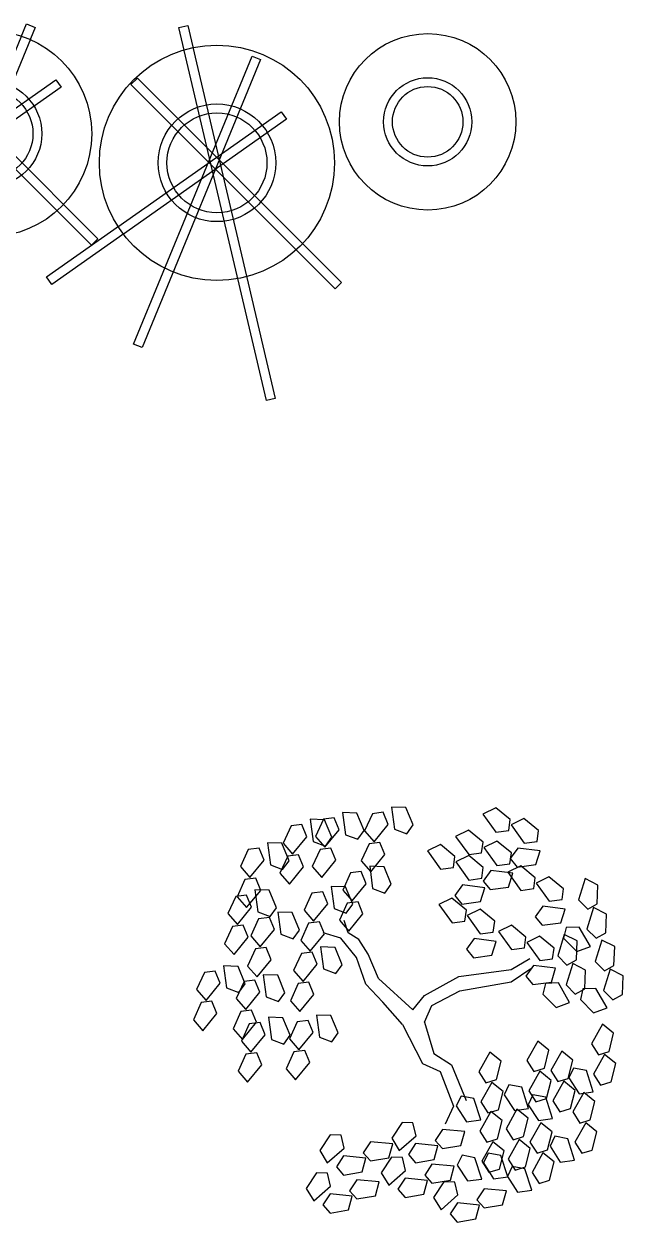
# Model space of a CAD drawing. Header units: millimetres. Extents: x 14385 to 129787, y 107826 to 186798.
# Drawn here: x 44239 to 46277, y 124922 to 128995 of the extents above; entities that cross this region are included whole.
import ezdxf

# ---------------------------------------------------------------- set-up
doc = ezdxf.new("R2010")
doc.units = ezdxf.units.MM
doc.header["$LTSCALE"] = 1000
doc.set_wipeout_variables(frame=1)
doc.layers.add('FF-FURN', color=51, linetype='Continuous')
doc.layers.add('FF-PLANTS', color=86, linetype='Continuous')
doc.styles.add('DIM', font='txt')

# ---------------------------------------------------------------- blocks, each defined once
blk = doc.blocks.new('A$C68A92999')
at = {"color": 8, "linetype": 'Continuous'}
for p, q in [((-180.9, 617.6), (-170.9, 542.2)), ((-132, 615.8), (-180.9, 617.6)), ((-107.5, 556.7), (-132, 615.8)), ((-79.5, 613.8), (-105.9, 555.6)), ((-42.6, 618.4), (-79.5, 613.8)), ((-25.6, 577.3), (-42.6, 618.4)), ((-14.1, 636.5), (-4.1, 561.2)), ((34.8, 634.7), (-14.1, 636.5)), ((59.3, 575.6), (34.8, 634.7)), ((340, 634.1), (296, 612.7)), ((296, 612.7), (340.4, 550.9)), ((389.5, 593.6), (340, 634.1)), ((-356.2, 572), (-382.7, 513.8)), ((-319.3, 576.6), (-356.2, 572)), ((-302.4, 535.5), (-319.3, 576.6)), ((-290.9, 594.7), (-280.8, 519.4)), ((-241.9, 592.9), (-290.9, 594.7)), ((-246.3, 594.9), (-272.7, 536.6)), ((-209.4, 599.5), (-246.3, 594.9)), ((-217.4, 533.8), (-241.9, 592.9)), ((-192.4, 558.4), (-209.4, 599.5)), ((-73.9, 518.5), (-25.6, 577.3)), ((37.6, 545.5), (59.3, 575.6)), ((384.5, 556.8), (389.5, 593.6)), ((436.1, 597), (392.1, 575.5)), ((392.1, 575.5), (436.5, 513.8)), ((485.6, 556.4), (436.1, 597)), ((-350.7, 476.7), (-302.4, 535.5)), ((-272.7, 536.6), (-240.7, 499.6)), ((-240.7, 499.6), (-192.4, 558.4)), ((-239.2, 503.7), (-217.4, 533.8)), ((-170.9, 542.2), (-129.2, 526.6)), ((-129.2, 526.6), (-107.5, 556.7)), ((-105.9, 555.6), (-73.9, 518.5)), ((-4.1, 561.2), (37.6, 545.5)), ((247.7, 558), (203.7, 536.6)), ((203.7, 536.6), (248.1, 474.9)), ((297.2, 517.5), (247.7, 558)), ((340.4, 550.9), (384.5, 556.8)), ((480.6, 519.6), (485.6, 556.4)), ((-501.8, 492.2), (-528.2, 433.9)), ((-464.9, 496.8), (-501.8, 492.2)), ((-447.9, 455.7), (-464.9, 496.8)), ((-436.4, 514.9), (-426.4, 439.5)), ((-387.5, 513.1), (-436.4, 514.9)), ((-362.9, 454), (-387.5, 513.1)), ((-382.7, 513.8), (-350.7, 476.7)), ((-257.5, 492.4), (-284, 434.2)), ((-280.8, 519.4), (-239.2, 503.7)), ((-220.6, 497.1), (-257.5, 492.4)), ((-203.7, 456), (-220.6, 497.1)), ((-90.7, 511.4), (-117.2, 453.1)), ((-53.8, 516), (-90.7, 511.4)), ((-36.9, 474.9), (-53.8, 516)), ((152, 508.7), (107.9, 487.2)), ((201.4, 468.1), (152, 508.7)), ((292.2, 480.7), (297.2, 517.5)), ((343.8, 520.9), (299.8, 499.4)), ((299.8, 499.4), (344.2, 437.7)), ((393.3, 480.3), (343.8, 520.9)), ((415.3, 497.1), (389.5, 460.9)), ((490.8, 487.4), (415.3, 497.1)), ((436.5, 513.8), (480.6, 519.6)), ((-496.2, 396.9), (-447.9, 455.7)), ((-367.5, 469.6), (-393.9, 411.3)), ((-384.7, 423.8), (-362.9, 454)), ((-330.6, 474.2), (-367.5, 469.6)), ((-313.6, 433.1), (-330.6, 474.2)), ((-251.9, 397.2), (-203.7, 456)), ((-117.2, 453.1), (-85.1, 416.1)), ((-85.1, 416.1), (-36.9, 474.9)), ((107.9, 487.2), (152.3, 425.5)), ((196.4, 431.3), (201.4, 468.1)), ((248.1, 471.5), (204, 450)), ((204, 450), (248.4, 388.3)), ((248.1, 474.9), (292.2, 480.7)), ((297.5, 431), (248.1, 471.5)), ((388.3, 443.5), (393.3, 480.3)), ((389.5, 460.9), (413, 432.1)), ((476.4, 440.6), (490.8, 487.4)), ((-528.2, 433.9), (-496.2, 396.9)), ((-426.4, 439.5), (-384.7, 423.8)), ((-393.9, 411.3), (-361.9, 374.3)), ((-361.9, 374.3), (-313.6, 433.1)), ((-284, 434.2), (-251.9, 397.2)), ((-154, 412.3), (-180.5, 354.1)), ((-117.1, 416.9), (-154, 412.3)), ((-100.2, 375.8), (-117.1, 416.9)), ((-88.6, 435), (-78.6, 359.7)), ((-39.7, 433.2), (-88.6, 435)), ((-15.2, 374.1), (-39.7, 433.2)), ((152.3, 425.5), (196.4, 431.3)), ((292.5, 394.1), (297.5, 431)), ((323.1, 421), (297.2, 384.8)), ((398.5, 411.3), (323.1, 421)), ((344.2, 437.7), (388.3, 443.5)), ((425.2, 436.4), (381.2, 415)), ((381.2, 415), (425.6, 353.2)), ((384.1, 364.5), (398.5, 411.3)), ((413, 432.1), (476.4, 440.6)), ((474.7, 395.9), (425.2, 436.4)), ((-513, 389.7), (-539.5, 331.5)), ((-476.1, 394.4), (-513, 389.7)), ((-459.2, 353.2), (-476.1, 394.4)), ((-219.9, 366.6), (-209.9, 291.2)), ((-171, 364.8), (-219.9, 366.6)), ((-148.4, 317), (-100.2, 375.8)), ((-37, 344), (-15.2, 374.1)), ((227.3, 371.6), (201.4, 335.4)), ((302.7, 361.9), (227.3, 371.6)), ((248.4, 388.3), (292.5, 394.1)), ((297.2, 384.8), (320.7, 356)), ((469.7, 359), (474.7, 395.9)), ((521.3, 399.2), (477.3, 377.8)), ((477.3, 377.8), (521.7, 316)), ((570.8, 358.7), (521.3, 399.2)), ((644.3, 393.4), (622, 320.7)), ((688, 371.3), (644.3, 393.4)), ((685.6, 307.4), (688, 371.3)), ((-544.4, 332.5), (-570.8, 274.2)), ((-507.5, 337.1), (-544.4, 332.5)), ((-539.5, 331.5), (-507.4, 294.5)), ((-490.5, 296), (-507.5, 337.1)), ((-507.4, 294.5), (-459.2, 353.2)), ((-479, 355.2), (-469, 279.8)), ((-430.1, 353.4), (-479, 355.2)), ((-405.5, 294.3), (-430.1, 353.4)), ((-285.3, 343.9), (-311.8, 285.7)), ((-248.4, 348.5), (-285.3, 343.9)), ((-231.4, 307.4), (-248.4, 348.5)), ((-180.5, 354.1), (-148.4, 317)), ((-146.5, 305.7), (-171, 364.8)), ((-78.6, 359.7), (-37, 344)), ((191, 326.1), (147, 304.7)), ((240.5, 285.6), (191, 326.1)), ((201.4, 335.4), (225, 306.6)), ((288.4, 315.1), (302.7, 361.9)), ((320.7, 356), (384.1, 364.5)), ((425.6, 353.2), (469.7, 359)), ((565.8, 321.9), (570.8, 358.7)), ((-538.8, 237.2), (-490.5, 296)), ((-427.3, 264.2), (-405.5, 294.3)), ((-311.8, 285.7), (-279.7, 248.6)), ((-279.7, 248.6), (-231.4, 307.4)), ((-209.9, 291.2), (-168.3, 275.6)), ((-165.2, 309.9), (-191.7, 251.7)), ((-168.3, 275.6), (-146.5, 305.7)), ((-128.3, 314.5), (-165.2, 309.9)), ((-111.4, 273.4), (-128.3, 314.5)), ((147, 304.7), (191.4, 242.9)), ((225, 306.6), (288.4, 315.1)), ((235.4, 248.7), (240.5, 285.6)), ((287.1, 288.9), (243, 267.5)), ((336.6, 248.4), (287.1, 288.9)), ((500.5, 299.3), (474.7, 263.1)), ((576, 289.7), (500.5, 299.3)), ((521.7, 316), (565.8, 321.9)), ((561.6, 242.9), (576, 289.7)), ((622, 320.7), (653.3, 289.1)), ((672.8, 294.4), (650.5, 221.7)), ((653.3, 289.1), (685.6, 307.4)), ((716.5, 272.3), (672.8, 294.4)), ((-570.8, 274.2), (-538.8, 237.2)), ((-466.3, 256.5), (-492.7, 198.2)), ((-469, 279.8), (-427.3, 264.2)), ((-429.4, 261.1), (-466.3, 256.5)), ((-412.4, 220), (-429.4, 261.1)), ((-400.9, 279.2), (-390.9, 203.8)), ((-352, 277.4), (-400.9, 279.2)), ((-327.4, 218.3), (-352, 277.4)), ((-259.6, 246.1), (-296.5, 241.5)), ((-242.7, 205), (-259.6, 246.1)), ((-191.7, 251.7), (-159.6, 214.6)), ((-161.5, 209.1), (-175.7, 250.9)), ((-159.6, 214.6), (-111.4, 273.4)), ((191.4, 242.9), (235.4, 248.7)), ((243, 267.5), (287.4, 205.7)), ((331.5, 211.6), (336.6, 248.4)), ((474.7, 263.1), (498.2, 234.3)), ((714.2, 208.4), (716.5, 272.3)), ((-555.6, 230), (-582.1, 171.8)), ((-518.7, 234.7), (-555.6, 230)), ((-501.7, 193.6), (-518.7, 234.7)), ((-460.7, 161.2), (-412.4, 220)), ((-390.9, 203.8), (-349.2, 188.1)), ((-349.2, 188.1), (-327.4, 218.3)), ((-296.5, 241.5), (-323, 183.2)), ((-290.9, 146.2), (-242.7, 205)), ((-186.3, 190.1), (-246.6, 209.1)), ((-126, 186.3), (-161.5, 209.1)), ((287.4, 205.7), (331.5, 211.6)), ((393.3, 234.9), (349.3, 213.5)), ((349.3, 213.5), (393.7, 151.7)), ((442.8, 194.4), (393.3, 234.9)), ((498.2, 234.3), (561.6, 242.9)), ((580, 227.1), (571.2, 191)), ((624.4, 228.4), (580, 227.1)), ((662.3, 162.5), (624.4, 228.4)), ((650.5, 221.7), (681.8, 190.1)), ((681.8, 190.1), (714.2, 208.4)), ((-582.1, 171.8), (-550, 134.8)), ((-550, 134.8), (-501.7, 193.6)), ((-492.7, 198.2), (-460.7, 161.2)), ((-323, 183.2), (-290.9, 146.2)), ((-133.1, 125.4), (-186.3, 190.1)), ((-94.1, 136.8), (-126, 186.3)), ((266.3, 189), (240.5, 152.8)), ((341.7, 179.4), (266.3, 189)), ((327.4, 132.6), (341.7, 179.4)), ((437.8, 157.5), (442.8, 194.4)), ((489.4, 197.7), (445.4, 176.3)), ((445.4, 176.3), (489.8, 114.5)), ((538.9, 157.2), (489.4, 197.7)), ((573.4, 203.2), (551, 130.5)), ((571.2, 191), (616.4, 145.6)), ((617.1, 181.2), (573.4, 203.2)), ((614.7, 117.2), (617.1, 181.2)), ((701.1, 184.2), (678.7, 111.5)), ((744.8, 162.1), (701.1, 184.2)), ((-477.5, 154), (-503.9, 95.8)), ((-440.6, 158.7), (-477.5, 154)), ((-423.6, 117.5), (-440.6, 158.7)), ((-320.8, 138.6), (-347.3, 80.3)), ((-283.9, 143.2), (-320.8, 138.6)), ((-267, 102.1), (-283.9, 143.2)), ((-255.4, 161.3), (-245.4, 85.9)), ((-206.5, 159.5), (-255.4, 161.3)), ((-182, 100.4), (-206.5, 159.5)), ((-101.2, 34.2), (-133.1, 125.4)), ((-58.6, 53.2), (-94.1, 136.8)), ((240.5, 152.8), (264, 124)), ((264, 124), (327.4, 132.6)), ((393.7, 151.7), (437.8, 157.5)), ((533.8, 120.4), (538.9, 157.2)), ((551, 130.5), (582.3, 98.9)), ((616.4, 145.6), (662.3, 162.5)), ((742.4, 98.2), (744.8, 162.1)), ((-585.4, 96.6), (-575.4, 21.3)), ((-536.5, 94.8), (-585.4, 96.6)), ((-512, 35.7), (-536.5, 94.8)), ((-503.9, 95.8), (-471.9, 58.8)), ((-471.9, 58.8), (-423.6, 117.5)), ((-315.2, 43.3), (-267, 102.1)), ((-245.4, 85.9), (-203.8, 70.3)), ((-203.8, 70.3), (-182, 100.4)), ((214.7, 60.8), (392.2, 83.6)), ((392.2, 83.6), (456, 121.6)), ((392.2, 41.8), (459.5, 87.4)), ((468.6, 97.9), (442.8, 61.7)), ((544, 88.2), (468.6, 97.9)), ((489.8, 114.5), (533.8, 120.4)), ((529.7, 41.4), (544, 88.2)), ((601.9, 104.2), (579.6, 31.5)), ((582.3, 98.9), (614.7, 117.2)), ((645.6, 82.2), (601.9, 104.2)), ((643.2, 18.2), (645.6, 82.2)), ((678.7, 111.5), (710, 79.9)), ((729.6, 85.2), (707.3, 12.5)), ((710, 79.9), (742.4, 98.2)), ((773.3, 63.1), (729.6, 85.2)), ((-650.8, 73.9), (-677.3, 15.7)), ((-613.9, 78.5), (-650.8, 73.9)), ((-597, 37.4), (-613.9, 78.5)), ((-515.9, 43.5), (-542.4, -14.7)), ((-479.1, 48.2), (-515.9, 43.5)), ((-462.1, 7), (-479.1, 48.2)), ((-450.6, 66.3), (-440.5, -9.1)), ((-401.6, 64.4), (-450.6, 66.3)), ((-377.1, 5.3), (-401.6, 64.4)), ((-347.3, 80.3), (-315.2, 43.3)), ((-295.1, 40.8), (-332, 36.1)), ((-278.2, -0.4), (-295.1, 40.8)), ((58.6, -53.2), (-58.6, 53.2)), ((97.6, -3.8), (214.7, 60.8)), ((218.3, 11.3), (392.2, 41.8)), ((442.8, 61.7), (466.3, 32.8)), ((466.3, 32.8), (529.7, 41.4)), ((770.9, -0.8), (773.3, 63.1)), ((-677.3, 15.7), (-645.2, -21.4)), ((-645.2, -21.4), (-597, 37.4)), ((-575.4, 21.3), (-533.8, 5.6)), ((-533.8, 5.6), (-512, 35.7)), ((-510.4, -51.7), (-462.1, 7)), ((-398.9, -24.8), (-377.1, 5.3)), ((-332, 36.1), (-358.5, -22.1)), ((-44.4, -26.6), (-101.2, 34.2)), ((122.4, -38), (218.3, 11.3)), ((509, 37), (500.3, 0.8)), ((500.3, 0.8), (545.4, -44.5)), ((553.5, 38.3), (509, 37)), ((591.4, -27.6), (553.5, 38.3)), ((579.6, 31.5), (610.9, -0.1)), ((610.9, -0.1), (643.2, 18.2)), ((636.7, 17.9), (628, -18.2)), ((681.2, 19.3), (636.7, 17.9)), ((719.1, -46.7), (681.2, 19.3)), ((707.3, 12.5), (738.6, -19.1)), ((-662, -28.5), (-688.5, -86.8)), ((-625.1, -23.9), (-662, -28.5)), ((-608.2, -65), (-625.1, -23.9)), ((-542.4, -14.7), (-510.4, -51.7)), ((-440.5, -9.1), (-398.9, -24.8)), ((-358.5, -22.1), (-326.4, -59.1)), ((-326.4, -59.1), (-278.2, -0.4)), ((23, -102.7), (-44.4, -26.6)), ((58.6, -53.2), (97.6, -3.8)), ((97.6, -95.1), (122.4, -38)), ((545.4, -44.5), (591.4, -27.6)), ((628, -18.2), (673.1, -63.5)), ((738.6, -19.1), (770.9, -0.8)), ((-656.5, -123.8), (-608.2, -65)), ((-527.2, -58.9), (-553.6, -117.1)), ((-490.3, -54.3), (-527.2, -58.9)), ((-473.3, -95.4), (-490.3, -54.3)), ((-432.8, -78.2), (-422.8, -153.6)), ((-383.9, -80.1), (-432.8, -78.2)), ((-359.4, -139.2), (-383.9, -80.1)), ((-269.6, -70.6), (-259.6, -146)), ((-220.7, -72.5), (-269.6, -70.6)), ((-196.1, -131.6), (-220.7, -72.5)), ((673.1, -63.5), (719.1, -46.7)), ((-688.5, -86.8), (-656.5, -123.8)), ((-553.6, -117.1), (-521.6, -154.2)), ((-498.2, -101), (-524.7, -159.2)), ((-521.6, -154.2), (-473.3, -95.4)), ((-461.3, -96.4), (-498.2, -101)), ((-444.3, -137.5), (-461.3, -96.4)), ((-335, -93.4), (-361.4, -151.6)), ((-298.1, -88.8), (-335, -93.4)), ((-281.1, -129.9), (-298.1, -88.8)), ((23, -102.7), (90.5, -235.8)), ((97.6, -95.1), (129.5, -201.6)), ((703.2, -101.9), (666, -168.3)), ((741.3, -132.8), (703.2, -101.9)), ((-524.7, -159.2), (-492.6, -196.3)), ((-492.6, -196.3), (-444.3, -137.5)), ((-422.8, -153.6), (-381.2, -169.3)), ((-381.2, -169.3), (-359.4, -139.2)), ((-361.4, -151.6), (-329.4, -188.7)), ((-329.4, -188.7), (-281.1, -129.9)), ((-259.6, -146), (-217.9, -161.7)), ((-217.9, -161.7), (-196.1, -131.6)), ((483.2, -158.9), (446.1, -225.3)), ((521.3, -189.8), (483.2, -158.9)), ((725.5, -194.8), (741.3, -132.8)), ((-509.4, -203.4), (-535.9, -261.6)), ((-472.5, -198.8), (-509.4, -203.4)), ((-455.6, -239.9), (-472.5, -198.8)), ((-346.2, -195.8), (-372.7, -254)), ((-309.3, -191.2), (-346.2, -195.8)), ((-292.4, -232.3), (-309.3, -191.2)), ((129.5, -201.6), (189.8, -239.5)), ((320, -197), (282.8, -263.3)), ((358.1, -227.8), (320, -197)), ((505.5, -251.7), (521.3, -189.8)), ((564.9, -193.1), (527.7, -259.5)), ((602.9, -224), (564.9, -193.1)), ((666, -168.3), (690, -205.8)), ((690, -205.8), (725.5, -194.8)), ((-503.8, -298.7), (-455.6, -239.9)), ((-340.6, -291.1), (-292.4, -232.3)), ((90.5, -235.8), (150.8, -262.4)), ((189.8, -239.5), (239.5, -361.3)), ((342.3, -289.8), (358.1, -227.8)), ((446.1, -225.3), (470, -262.8)), ((587.1, -286), (602.9, -224)), ((710.2, -204.7), (673, -271.1)), ((748.2, -235.6), (710.2, -204.7)), ((732.4, -297.6), (748.2, -235.6)), ((-535.9, -261.6), (-503.8, -298.7)), ((-372.7, -254), (-340.6, -291.1)), ((150.8, -262.4), (196.9, -380.2)), ((282.8, -263.3), (306.8, -300.8)), ((490.2, -261.7), (453, -328.1)), ((470, -262.8), (505.5, -251.7)), ((528.3, -292.6), (490.2, -261.7)), ((527.7, -259.5), (551.6, -297)), ((605.2, -250.9), (589, -284.4)), ((589, -284.4), (623.6, -338.2)), ((648.9, -259), (605.2, -250.9)), ((672.1, -331.4), (648.9, -259)), ((673, -271.1), (696.9, -308.6)), ((327, -299.8), (289.8, -366.1)), ((306.8, -300.8), (342.3, -289.8)), ((365, -330.6), (327, -299.8)), ((385.2, -307.9), (369.1, -341.4)), ((429, -316), (385.2, -307.9)), ((452.1, -388.4), (429, -316)), ((512.4, -354.5), (528.3, -292.6)), ((571.8, -295.9), (534.6, -362.3)), ((551.6, -297), (587.1, -286)), ((609.9, -326.8), (571.8, -295.9)), ((696.9, -308.6), (732.4, -297.6)), ((222, -345.9), (205.8, -379.4)), ((265.7, -354), (222, -345.9)), ((288.9, -426.5), (265.7, -354)), ((289.8, -366.1), (313.7, -403.6)), ((349.2, -392.6), (365, -330.6)), ((369.1, -341.4), (403.6, -395.2)), ((466.8, -342.1), (450.7, -375.6)), ((453, -328.1), (476.9, -365.6)), ((510.6, -350.2), (466.8, -342.1)), ((476.9, -365.6), (512.4, -354.5)), ((533.7, -422.6), (510.6, -350.2)), ((534.6, -362.3), (558.5, -399.8)), ((594.1, -388.7), (609.9, -326.8)), ((639.4, -333.9), (602.2, -400.2)), ((623.6, -338.2), (672.1, -331.4)), ((677.4, -364.7), (639.4, -333.9)), ((661.6, -426.7), (677.4, -364.7)), ((196.9, -380.2), (168.6, -441.1)), ((205.8, -379.4), (240.4, -433.3)), ((323.5, -398.5), (286.4, -464.8)), ((313.7, -403.6), (349.2, -392.6)), ((361.6, -429.3), (323.5, -398.5)), ((412.3, -390.9), (375.1, -457.2)), ((403.6, -395.2), (452.1, -388.4)), ((450.4, -421.7), (412.3, -390.9)), ((450.7, -375.6), (485.2, -429.4)), ((558.5, -399.8), (594.1, -388.7)), ((602.2, -400.2), (626.1, -437.7)), ((21.5, -436.2), (-13.8, -489.6)), ((58.7, -437.5), (21.5, -436.2)), ((69, -480.8), (58.7, -437.5)), ((240.4, -433.3), (288.9, -426.5)), ((345.8, -491.3), (361.6, -429.3)), ((434.5, -483.7), (450.4, -421.7)), ((493.9, -436.5), (456.7, -502.9)), ((485.2, -429.4), (533.7, -422.6)), ((532, -467.3), (493.9, -436.5)), ((646.3, -436.7), (609.2, -503)), ((626.1, -437.7), (661.6, -426.7)), ((684.4, -467.5), (646.3, -436.7)), ((-223.3, -478), (-258.6, -531.4)), ((-186.1, -479.3), (-223.3, -478)), ((-175.9, -522.6), (-186.1, -479.3)), ((12, -531.2), (69, -480.8)), ((158.8, -459.8), (134.2, -496.8)), ((234.5, -467), (158.8, -459.8)), ((221.7, -514.2), (234.5, -467)), ((286.4, -464.8), (310.3, -502.3)), ((375.1, -457.2), (399, -494.7)), ((399, -494.7), (434.5, -483.7)), ((516.2, -529.3), (532, -467.3)), ((541.4, -482.8), (525.2, -516.3)), ((585.1, -490.9), (541.4, -482.8)), ((668.6, -529.5), (684.4, -467.5)), ((-232.8, -573), (-175.9, -522.6)), ((-86, -501.6), (-110.6, -538.6)), ((-10.3, -508.8), (-86, -501.6)), ((-23.1, -556), (-10.3, -508.8)), ((-13.8, -489.6), (12, -531.2)), ((67.6, -507.7), (43, -544.7)), ((143.3, -514.9), (67.6, -507.7)), ((130.5, -562.1), (143.3, -514.9)), ((134.2, -496.8), (158.6, -524.8)), ((158.6, -524.8), (221.7, -514.2)), ((330.5, -501.3), (293.3, -567.6)), ((310.3, -502.3), (345.8, -491.3)), ((368.5, -532.1), (330.5, -501.3)), ((419.3, -493.7), (382.1, -560)), ((457.3, -524.5), (419.3, -493.7)), ((441.5, -586.5), (457.3, -524.5)), ((456.7, -502.9), (480.6, -540.4)), ((480.6, -540.4), (516.2, -529.3)), ((525.2, -516.3), (559.7, -570.2)), ((608.2, -563.4), (585.1, -490.9)), ((609.2, -503), (633.1, -540.5)), ((-258.6, -531.4), (-232.8, -573)), ((-177.2, -549.5), (-201.9, -586.5)), ((-101.5, -556.7), (-177.2, -549.5)), ((-114.3, -603.9), (-101.5, -556.7)), ((-110.6, -538.6), (-86.2, -566.6)), ((-86.2, -566.6), (-23.1, -556)), ((-14, -554.1), (-49.3, -607.4)), ((23.2, -555.3), (-14, -554.1)), ((33.4, -598.6), (23.2, -555.3)), ((43, -544.7), (67.4, -572.7)), ((67.4, -572.7), (130.5, -562.1)), ((225.5, -547.4), (209.3, -580.9)), ((269.2, -555.5), (225.5, -547.4)), ((292.4, -628), (269.2, -555.5)), ((293.3, -567.6), (317.2, -605.1)), ((314.3, -539.8), (298.1, -573.3)), ((358, -547.9), (314.3, -539.8)), ((352.7, -594.1), (368.5, -532.1)), ((381.1, -620.4), (358, -547.9)), ((382.1, -560), (406, -597.5)), ((500.9, -539.3), (463.7, -605.7)), ((538.9, -570.1), (500.9, -539.3)), ((559.7, -570.2), (608.2, -563.4)), ((633.1, -540.5), (668.6, -529.5)), ((-269.5, -607.3), (-304.8, -660.6)), ((-232.3, -608.5), (-269.5, -607.3)), ((-222.1, -651.8), (-232.3, -608.5)), ((-201.9, -586.5), (-177.4, -614.5)), ((-177.4, -614.5), (-114.3, -603.9)), ((-49.3, -607.4), (-23.5, -649)), ((-23.5, -649), (33.4, -598.6)), ((123.3, -577.6), (98.7, -614.6)), ((199, -584.8), (123.3, -577.6)), ((186.2, -632), (199, -584.8)), ((209.3, -580.9), (243.9, -634.7)), ((298.1, -573.3), (332.6, -627.2)), ((317.2, -605.1), (352.7, -594.1)), ((395.9, -585.4), (379.7, -618.9)), ((439.6, -593.6), (395.9, -585.4)), ((406, -597.5), (441.5, -586.5)), ((462.8, -666), (439.6, -593.6)), ((463.7, -605.7), (487.6, -643.2)), ((523.1, -632.1), (538.9, -570.1)), ((-132.2, -630.8), (-156.8, -667.8)), ((-56.5, -638), (-132.2, -630.8)), ((-69.3, -685.3), (-56.5, -638)), ((32.1, -625.5), (7.5, -662.5)), ((107.8, -632.7), (32.1, -625.5)), ((95, -679.9), (107.8, -632.7)), ((98.7, -614.6), (123.1, -642.6)), ((123.1, -642.6), (186.2, -632)), ((163.5, -637.7), (128.2, -691.1)), ((200.6, -639), (163.5, -637.7)), ((210.9, -682.3), (200.6, -639)), ((243.9, -634.7), (292.4, -628)), ((332.6, -627.2), (381.1, -620.4)), ((379.7, -618.9), (414.3, -672.8)), ((487.6, -643.2), (523.1, -632.1)), ((-304.8, -660.6), (-279, -702.2)), ((-279, -702.2), (-222.1, -651.8)), ((-223.4, -678.7), (-248, -715.7)), ((-147.7, -685.9), (-223.4, -678.7)), ((-160.5, -733.2), (-147.7, -685.9)), ((-156.8, -667.8), (-132.4, -695.9)), ((-132.4, -695.9), (-69.3, -685.3)), ((7.5, -662.5), (31.9, -690.5)), ((31.9, -690.5), (95, -679.9)), ((128.2, -691.1), (154, -732.7)), ((154, -732.7), (210.9, -682.3)), ((300.8, -661.3), (276.1, -698.3)), ((376.5, -668.5), (300.8, -661.3)), ((363.7, -715.7), (376.5, -668.5)), ((414.3, -672.8), (462.8, -666)), ((-248, -715.7), (-223.6, -743.8)), ((209.6, -709.2), (184.9, -746.2)), ((285.3, -716.4), (209.6, -709.2)), ((272.5, -763.6), (285.3, -716.4)), ((276.1, -698.3), (300.6, -726.3)), ((300.6, -726.3), (363.7, -715.7)), ((-223.6, -743.8), (-160.5, -733.2)), ((184.9, -746.2), (209.4, -774.2)), ((209.4, -774.2), (272.5, -763.6))]:
    blk.add_line(p, q, dxfattribs=at)
at = {"color": 8, "linetype": 'Continuous', "style": 'DIM', "oblique": -180, "text_generation_flag": 4, "width": 1, "flags": 1}
for tag in ['XVALUE', 'YVALUE']:
    blk.add_attdef(tag, (58.6, -53.2), '', height=0.0081, rotation=180, dxfattribs=at)
blk = doc.blocks.new('FBH')
blk.add_wipeout([(21.7, 341.6), (62.2, 339.2), (86.5, 335.5), (121.4, 327.1), (145, 319.2), (187.6, 299.8), (221.9, 278.7), (266.1, 242.1), (303.6, 199), (327.1, 162.5), (350, 112.9), (364.6, 61.9), (371.1, 12), (371.7, -8.4), (364.9, -77.2), (350.4, -128.7), (332.4, -169.5), (314.5, -200.2), (297.2, -224.3), (275.9, -249.1), (254, -270.9), (216.1, -299.5), (181.7, -319.7), (134.9, -339.6), (93.4, -351), (45.3, -357.6), (14.2, -358.3), (-32.4, -354.2), (-72, -345.7), (-104.6, -334.8), (-151.1, -312.8), (-199.3, -279.8), (-232.2, -249.3), (-257.8, -219.1), (-287.6, -172.2), (-308.6, -124.2), (-322.1, -73.8), (-327.6, -29.6), (-328.1, 1.6), (-321.9, 58), (-305, 117.1), (-275.4, 176.6), (-251.3, 210.6), (-206.1, 257.3), (-162.4, 289.2), (-103.8, 318.3), (-43.2, 335.5), (-4.1, 340.6)])
at = {"color": 45}
for points in [[(150.4, 364.7), (179, 353.2), (-198.5, -562.4), (-227.1, -550.8)], [(-250, 233), (-228.2, 254.9), (392.5, -365.7), (370.7, -387.6)], [(249.2, 175.3), (267.4, 150.3), (-390, -312.1), (-408.2, -287.1)]]:
    blk.add_lwpolyline(points, close=True, dxfattribs=at)
for radius in [350, 180]:
    blk.add_circle((21.7, -8.4), radius)
blk.add_circle((21.7, -8.4), 150, dxfattribs=at)
blk = doc.blocks.new('RRTY')
blk.add_wipeout([(33, 349.8), (95.4, 344.9), (147.3, 333.1), (171.6, 325), (236.6, 294.1), (292.5, 254.2), (334.9, 212.1), (380.4, 148), (409.6, 84.7), (423.3, 37.5), (428.4, 10.4), (432.8, -39.4), (432.6, -67.7), (428.3, -111.2), (417.8, -159.5), (392.3, -226), (355.6, -286.8), (314.3, -334.6), (283.4, -362.2), (231.3, -397.6), (182.7, -421.1), (134.4, -437.2), (78.4, -447.6), (33, -450.2), (-39, -443.7), (-116.2, -421.3), (-175.2, -391.8), (-248.4, -334.5), (-285.3, -292.4), (-325.4, -227.8), (-350.7, -163.2), (-362.9, -107.3), (-367, -50.2), (-360.4, 22.1), (-338.2, 98.9), (-304.5, 164.4), (-270.4, 210.4), (-210.5, 267.1), (-169.1, 295), (-110.2, 323.3), (-59.9, 338.8), (-24, 345.7), (15.7, 349.4)])
at = {"color": 45}
for points in [[(-96.1, 409.5), (-66.1, 416.9), (231.5, -851.1), (201.5, -858.5)], [(152.9, 312.6), (181.6, 301), (-221.9, -677.6), (-250.6, -666.1)], [(-259.5, 215.8), (-237.6, 237.6), (457.1, -457.1), (435.3, -479)], [(251.7, 123.1), (269.9, 98.1), (-528.2, -463.3), (-546.4, -438.3)]]:
    blk.add_lwpolyline(points, close=True, dxfattribs=at)
for radius in [400, 200]:
    blk.add_circle((33, -50.2), radius)
blk.add_circle((33, -50.2), 170, dxfattribs=at)
blk = doc.blocks.new('TR')
blk.add_wipeout([(0, 420), (32.8, 418.2), (56.7, 414.6), (86.6, 407.2), (130.5, 390.1), (165.5, 370.2), (194.8, 348.1), (221.4, 322.4), (228.8, 314), (251.5, 283.5), (269.6, 251.5), (284.4, 215.3), (293.9, 180.3), (299.1, 143.2), (300, 120), (297.8, 83.5), (291.1, 47.3), (280.8, 14.4), (267.2, -16.4), (248, -48.8), (230.7, -71.8), (207.2, -96.9), (168.9, -127.9), (133.8, -148.5), (101.8, -162.2), (61.6, -173.6), (26.8, -178.8), (0, -180), (-36.1, -177.8), (-78.4, -169.6), (-112.6, -158.1), (-149.5, -140.1), (-190.6, -111.6), (-218.3, -85.8), (-238.9, -61.4), (-260, -29.7), (-274.3, -1.5), (-283.9, 22.9), (-289.4, 41), (-296, 71.1), (-299.8, 109.2), (-298.8, 146.8), (-294.6, 176.7), (-288.8, 201.1), (-278.7, 231), (-263.8, 262.9), (-248.7, 287.7), (-228.1, 314.9), (-202.1, 341.7), (-165, 370.6), (-126.4, 392.1), (-81, 408.8), (-44.8, 416.6), (-12, 419.8)])
for radius in [300, 150]:
    blk.add_circle((0, 120), radius)
at = {"color": 45}
blk.add_circle((0, 120), 120, dxfattribs=at)

msp = doc.modelspace()

# ---------------------------------------------------------------- block references
at = {"layer": 'FF-FURN'}
msp.add_blockref('FBH', (44097.4, 128630), dxfattribs=at)
at = {"layer": 'FF-PLANTS'}
msp.add_blockref('A$C68A92999', (45503.3, 125696.6), dxfattribs=at)

# ---------------------------------------------------------------- next in the draw order: block references
at = {"layer": 'FF-FURN'}
msp.add_blockref('RRTY', (44862.1, 128572.9), dxfattribs=at)

# ---------------------------------------------------------------- next in the draw order: block references
msp.add_blockref('TR', (45612, 128542), dxfattribs=at)

doc.saveas('drawing.dxf')
